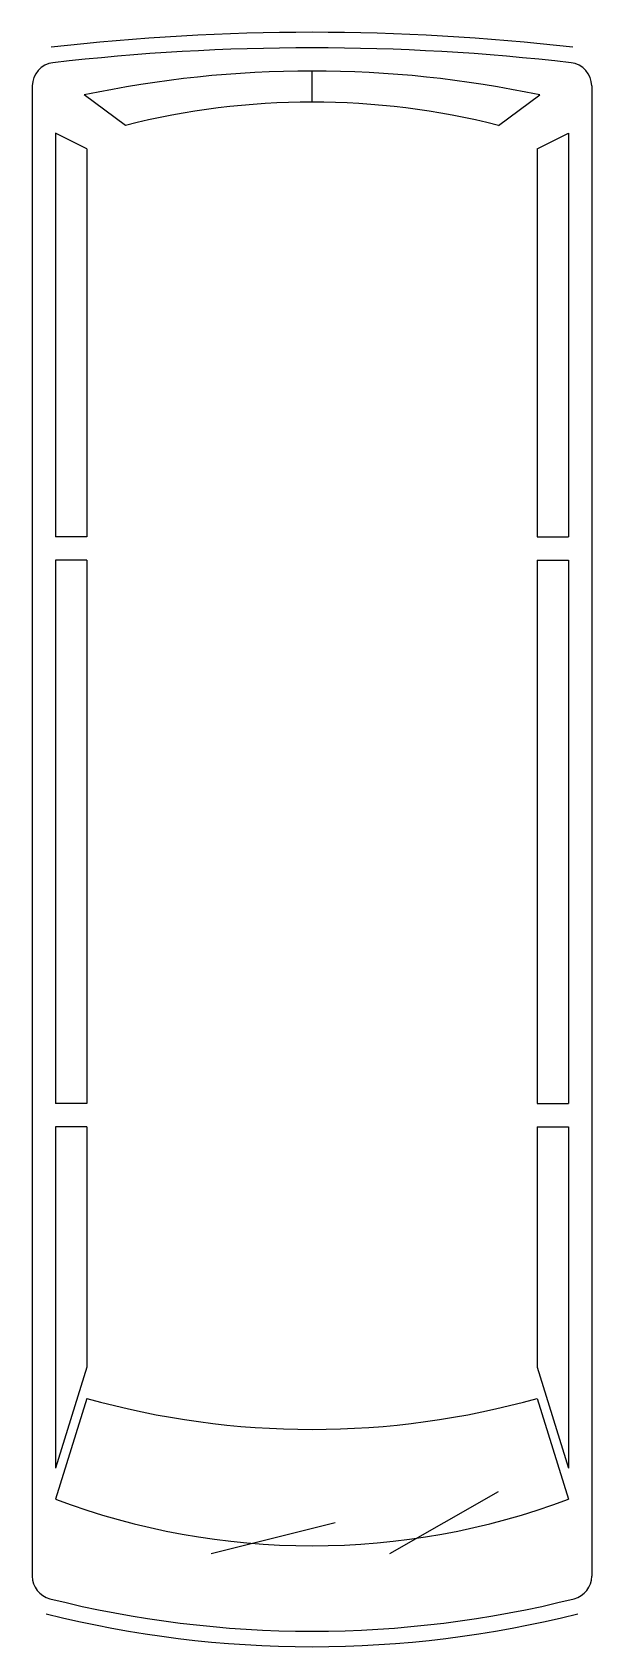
# Model space of a CAD drawing. Extents: x 399.41 to 401.14, y 519.57 to 524.56.
import ezdxf

# ---------------------------------------------------------------- set-up
doc = ezdxf.new("R2010")
doc.units = 0
doc.header["$LTSCALE"] = 15
doc.layers.get('0').update_dxf_attribs({"linetype": 'CONTINUOUS'})

msp = doc.modelspace()

# ---------------------------------------------------------------- linework, layer by layer
at = {"color": 0}
for p, q in [((400.2725, 524.3412), (400.2725, 524.4372)), ((399.4085, 524.3915), (399.4085, 519.7834)), ((399.6965, 524.2692), (399.5685, 524.3635)), ((400.8485, 524.2692), (400.9765, 524.3635)), ((401.1365, 524.3915), (401.1365, 519.7834)), ((399.5765, 524.1972), (399.4805, 524.2452)), ((399.4805, 524.2452), (399.4805, 522.9972)), ((400.9685, 524.1972), (401.0645, 524.2452)), ((401.0645, 524.2452), (401.0645, 522.9972)), ((399.5765, 524.1972), (399.5765, 522.9972)), ((400.9685, 524.1972), (400.9685, 522.9972)), ((399.5765, 522.9972), (399.4805, 522.9972)), ((400.9685, 522.9972), (401.0645, 522.9972)), ((399.4805, 522.9252), (399.4805, 521.2452)), ((399.5765, 522.9252), (399.4805, 522.9252)), ((399.5765, 522.9252), (399.5765, 521.2452)), ((400.9685, 522.9252), (400.9685, 521.2452)), ((400.9685, 522.9252), (401.0645, 522.9252)), ((401.0645, 522.9252), (401.0645, 521.2452)), ((399.5765, 521.2452), (399.4805, 521.2452)), ((400.9685, 521.2452), (401.0645, 521.2452)), ((399.5765, 521.1732), (399.4805, 521.1732)), ((399.4805, 521.1732), (399.4805, 520.1172)), ((399.5765, 521.1732), (399.5765, 520.4292)), ((400.9685, 521.1732), (400.9685, 520.4292)), ((400.9685, 521.1732), (401.0645, 521.1732)), ((401.0645, 521.1732), (401.0645, 520.1172)), ((399.5765, 520.4292), (399.4805, 520.1172)), ((400.9685, 520.4292), (401.0645, 520.1172)), ((399.5765, 520.3332), (399.4805, 520.0212)), ((400.9685, 520.3332), (401.0645, 520.0212)), ((400.5125, 519.8532), (400.8485, 520.0452)), ((399.9605, 519.8532), (400.3445, 519.9492))]:
    msp.add_line(p, q, dxfattribs=at)
for centre, radius, start, end in [((400.2725, 517.5492), 7.008, 83.39738, 96.60262), ((399.4805, 524.3915), 0.072, 96.6026, 180), ((400.2725, 517.5492), 6.96, 83.39738, 96.60262), ((401.0645, 524.3915), 0.072, 0, 83.3974), ((400.2725, 521.0372), 3.4, 78.0504, 101.9496), ((400.2725, 522.0012), 2.34, 75.75, 104.25), ((400.2725, 522.8082), 2.571, 254.2934, 285.7066), ((400.2725, 522.1272), 2.25, 249.3903, 290.6097), ((399.4805, 519.7834), 0.072, 180, 255.8644), ((401.0645, 519.7834), 0.072, 284.1356, 0), ((400.2725, 522.9282), 3.315, 255.8644, 284.1356), ((400.2725, 522.9282), 3.363, 255.8644, 284.1356)]:
    msp.add_arc(centre, radius, start, end, dxfattribs=at)

doc.saveas('drawing.dxf')
